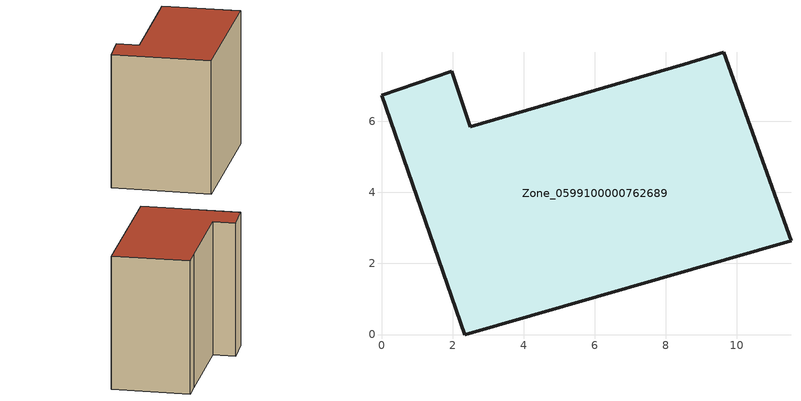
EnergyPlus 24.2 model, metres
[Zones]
Zone_0599100000762689
 floor ground (C_G): 2.49,5.85 8.52,7.6 9.63,7.94 11.52,2.64 2.34,0 0,6.74 1.98,7.41 z0
 wall outside (C_F): 2.34,0 11.52,2.64 9.63,7.94 8.52,7.6 2.49,5.85 1.98,7.41 0,6.74 2.34,0 z0:10.1
 roof outside (C_R): 8.52,7.6 2.49,5.85 1.98,7.41 0,6.74 2.34,0 11.52,2.64 9.63,7.94 z10.1
[BUILDING]
Pand.0599100000762689: North Axis=0; Terrain=City; Loads Convergence Tolerance Value=0.04; Temperature Convergence Tolerance Value=0.4; Solar Distribution=FullExterior; Maximum Number of Warmup Days=25; Minimum Number of Warmup Days=1
[Site:Location]
Rotterdam.The.Hague.AP_ZH_NLD Design_Conditions: Latitude=51.96; Longitude=4.45; Time Zone=1; Elevation=-4.5
[SITE:GROUNDTEMPERATURE:BUILDINGSURFACE]
18, 18, 18, 18, 18, 18, 18, 18, 18, 18, 18, 18
[MATERIAL] Thermal Absorptance=0.9; Solar Absorptance=0.7; Visible Absorptance=0.7
Name | Roughness | Thickness | Conductivity | Density | Specific Heat
G.TI.1946 | MediumSmooth | 0.15 | 1 | 540 | 1210
F.TI.1946 | Rough | 0.3 | 0.857143 | 1920 | 840
R.TI.1946 | MediumRough | 0.2 | 0.1 | 1500 | 1000
[CONSTRUCTION]
C_G: G.TI.1946
C_F: F.TI.1946
C_R: R.TI.1946
[ZONE]
Zone_0599100000762689: Type=1; Multiplier=1; Ceiling Height=Autocalculate; Volume=Autocalculate; Floor Area=autocalculate; Part of Total Floor Area=Yes
[ZONEINFILTRATION:DESIGNFLOWRATE]
Infil_Zone_0599100000762689: Zone or ZoneList or Space or SpaceList=Zone_0599100000762689; Schedule=AlwaysOn; Design Flow Rate Calculation Method=Flow/Area; Flow Rate per Floor Area=0.003; Constant Term Coefficient=1; Temperature Term Coefficient=0; Velocity Term Coefficient=0; Velocity Squared Term Coefficient=0
[HVACTEMPLATE:ZONE:IDEALLOADSAIRSYSTEM]
Zone_0599100000762689: Maximum Heating Supply Air Temperature=50; Minimum Cooling Supply Air Temperature=13; Maximum Heating Supply Air Humidity Ratio=0.0156; Minimum Cooling Supply Air Humidity Ratio=0.0077; Heating Limit=NoLimit; Cooling Limit=NoLimit; Dehumidification Control Type=ConstantSensibleHeatRatio; Cooling Sensible Heat Ratio=0.7; Dehumidification Setpoint=60; Humidification Control Type=None; Humidification Setpoint=30; Outdoor Air Method=None; Outdoor Air Flow Rate per Person=0.00944; Outdoor Air Flow Rate per Zone Floor Area=0; Outdoor Air Flow Rate per Zone=0; Demand Controlled Ventilation Type=None; Outdoor Air Economizer Type=NoEconomizer; Heat Recovery Type=None; Sensible Heat Recovery Effectiveness=0.7; Latent Heat Recovery Effectiveness=0.65
[ZONECONTROL:THERMOSTAT]
ThermostatControl_Zone_0599100000762689: Zone or ZoneList=Zone_0599100000762689; Control Type Schedule=DualSetpointControlType; Control 1=Thermostat_Zone_0599100000762689; Temperature Difference Between Cutout And Setpoint=0
[THERMOSTATSETPOINT:DUALSETPOINT]
Thermostat_Zone_0599100000762689: Heating Setpoint Temperature Schedule=HeatingSetpoint_Zone_0599100000762689; Cooling Setpoint Temperature Schedule=CoolingSetpoint_Zone_0599100000762689
[SCHEDULE:COMPACT]
HeatingSetpoint_Zone_0599100000762689: Through: 12/31, For: AllDays, Until: 24:00, 21
CoolingSetpoint_Zone_0599100000762689: Through: 12/31, For: AllDays, Until: 24:00, 24
DualSetpointControlType: Through: 12/31, For: AllDays, Until: 24:00, 4
AlwaysOn: Through: 12/31, For: AllDays, Until: 24:00, 1
